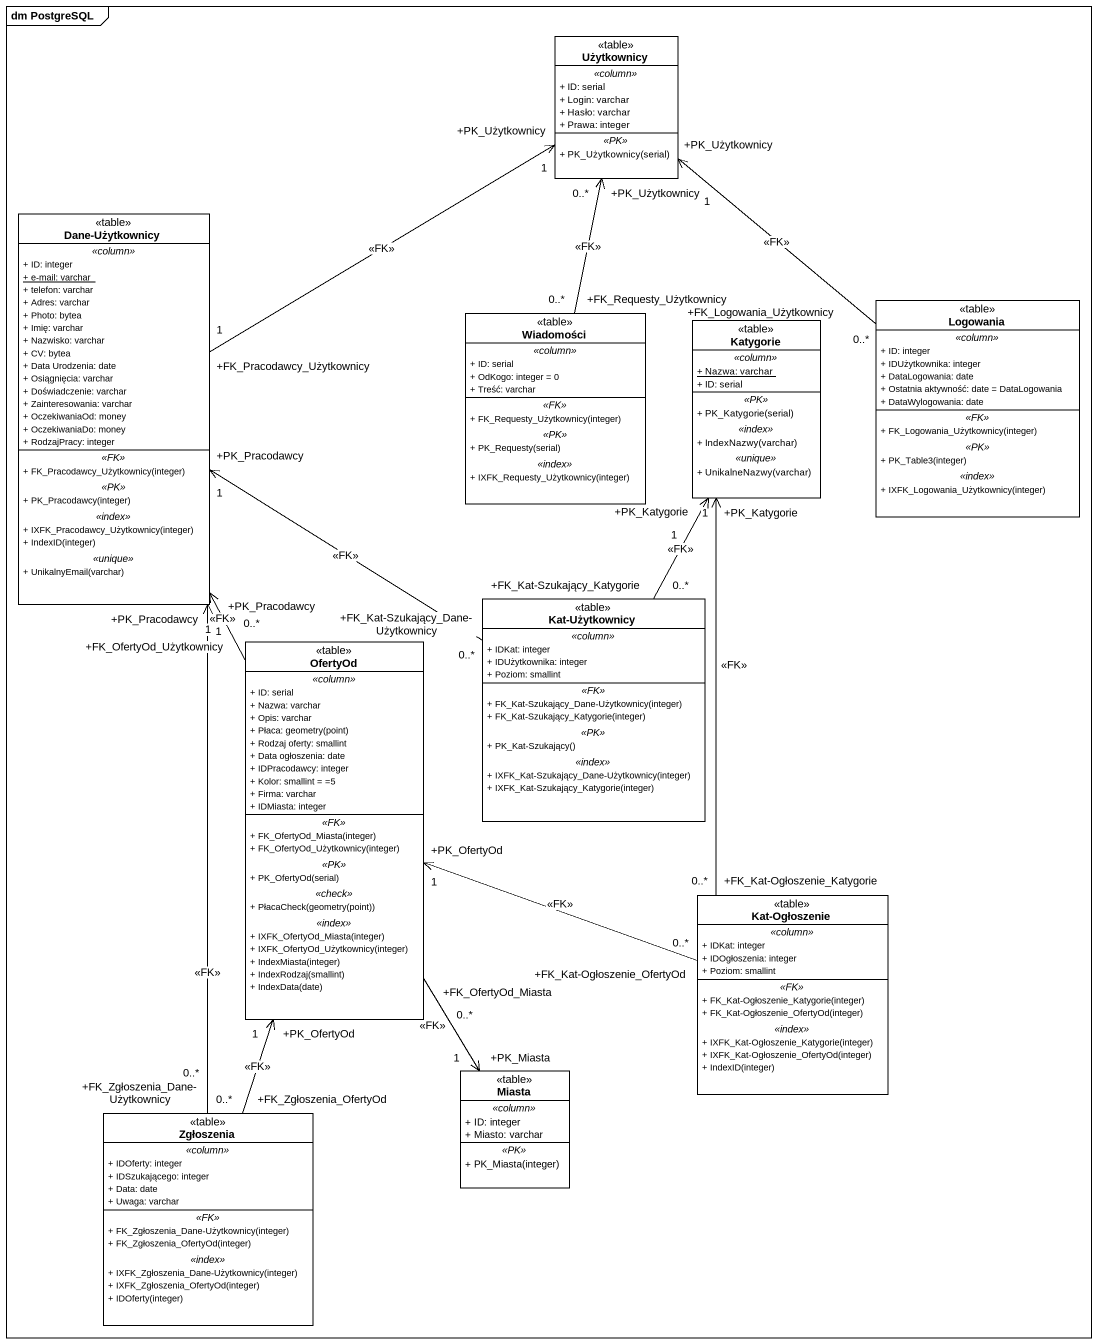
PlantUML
@startuml
mainframe dm PostgreSQL
hide circle
hide empty members
skinparam classAttributeIconSize 0
class Użytkownicy <<table>> {
  .. <<column>> ..
  + ID: serial
  + Login: varchar
  + Hasło: varchar
  + Prawa: integer
  .. <<PK>> ..
  + PK_Użytkownicy(serial)
}
class "Dane-Użytkownicy" as Dane_Użytkownicy <<table>> {
  .. <<column>> ..
  + ID: integer
  {static} + e-mail: varchar
  + telefon: varchar
  + Adres: varchar
  + Photo: bytea
  + Imię: varchar
  + Nazwisko: varchar
  + CV: bytea
  + Data Urodzenia: date
  + Osiągnięcia: varchar
  + Doświadczenie: varchar
  + Zainteresowania: varchar
  + OczekiwaniaOd: money
  + OczekiwaniaDo: money
  + RodzajPracy: integer
  .. <<FK>> ..
  + FK_Pracodawcy_Użytkownicy(integer)
  .. <<PK>> ..
  + PK_Pracodawcy(integer)
  .. <<index>> ..
  + IXFK_Pracodawcy_Użytkownicy(integer)
  + IndexID(integer)
  .. <<unique>> ..
  + UnikalnyEmail(varchar)
}
class Logowania <<table>> {
  .. <<column>> ..
  + ID: integer
  + IDUżytkownika: integer
  + DataLogowania: date
  + Ostatnia aktywność: date = DataLogowania
  + DataWylogowania: date
  .. <<FK>> ..
  + FK_Logowania_Użytkownicy(integer)
  .. <<PK>> ..
  + PK_Table3(integer)
  .. <<index>> ..
  + IXFK_Logowania_Użytkownicy(integer)
}
class Wiadomości <<table>> {
  .. <<column>> ..
  + ID: serial
  + OdKogo: integer = 0
  + Treść: varchar
  .. <<FK>> ..
  + FK_Requesty_Użytkownicy(integer)
  .. <<PK>> ..
  + PK_Requesty(serial)
  .. <<index>> ..
  + IXFK_Requesty_Użytkownicy(integer)
}
class Katygorie <<table>> {
  .. <<column>> ..
  {static} + Nazwa: varchar
  + ID: serial
  .. <<PK>> ..
  + PK_Katygorie(serial)
  .. <<index>> ..
  + IndexNazwy(varchar)
  .. <<unique>> ..
  + UnikalneNazwy(varchar)
}
class "Kat-Użytkownicy" as Kat_Użytkownicy <<table>> {
  .. <<column>> ..
  + IDKat: integer
  + IDUżytkownika: integer
  + Poziom: smallint
  .. <<FK>> ..
  + FK_Kat-Szukający_Dane-Użytkownicy(integer)
  + FK_Kat-Szukający_Katygorie(integer)
  .. <<PK>> ..
  + PK_Kat-Szukający()
  .. <<index>> ..
  + IXFK_Kat-Szukający_Dane-Użytkownicy(integer)
  + IXFK_Kat-Szukający_Katygorie(integer)
}
class OfertyOd <<table>> {
  .. <<column>> ..
  + ID: serial
  + Nazwa: varchar
  + Opis: varchar
  {field} + Płaca: geometry(point)
  + Rodzaj oferty: smallint
  + Data ogłoszenia: date
  + IDPracodawcy: integer
  + Kolor: smallint = =5
  + Firma: varchar
  + IDMiasta: integer
  .. <<FK>> ..
  + FK_OfertyOd_Miasta(integer)
  + FK_OfertyOd_Użytkownicy(integer)
  .. <<PK>> ..
  + PK_OfertyOd(serial)
  .. <<check>> ..
  + PłacaCheck(geometry(point))
  .. <<index>> ..
  + IXFK_OfertyOd_Miasta(integer)
  + IXFK_OfertyOd_Użytkownicy(integer)
  + IndexMiasta(integer)
  + IndexRodzaj(smallint)
  + IndexData(date)
}
class "Kat-Ogłoszenie" as Kat_Ogłoszenie <<table>> {
  .. <<column>> ..
  + IDKat: integer
  + IDOgłoszenia: integer
  + Poziom: smallint
  .. <<FK>> ..
  + FK_Kat-Ogłoszenie_Katygorie(integer)
  + FK_Kat-Ogłoszenie_OfertyOd(integer)
  .. <<index>> ..
  + IXFK_Kat-Ogłoszenie_Katygorie(integer)
  + IXFK_Kat-Ogłoszenie_OfertyOd(integer)
  + IndexID(integer)
}
class Zgłoszenia <<table>> {
  .. <<column>> ..
  + IDOferty: integer
  + IDSzukającego: integer
  + Data: date
  + Uwaga: varchar
  .. <<FK>> ..
  + FK_Zgłoszenia_Dane-Użytkownicy(integer)
  + FK_Zgłoszenia_OfertyOd(integer)
  .. <<index>> ..
  + IXFK_Zgłoszenia_Dane-Użytkownicy(integer)
  + IXFK_Zgłoszenia_OfertyOd(integer)
  + IDOferty(integer)
}
class Miasta <<table>> {
  .. <<column>> ..
  + ID: integer
  + Miasto: varchar
  .. <<PK>> ..
  + PK_Miasta(integer)
}
Dane_Użytkownicy "+FK_Pracodawcy_Użytkownicy\n1" -up-> "+PK_Użytkownicy\n1" Użytkownicy : <<FK>>
Logowania "+FK_Logowania_Użytkownicy\n0..*" -up-> "+PK_Użytkownicy\n1" Użytkownicy : <<FK>>
Wiadomości "+FK_Requesty_Użytkownicy\n0..*" -up-> "+PK_Użytkownicy\n0..*" Użytkownicy : <<FK>>
Kat_Użytkownicy "+FK_Kat-Szukający_Dane-Użytkownicy\n0..*" -up-> "+PK_Pracodawcy\n1" Dane_Użytkownicy : <<FK>>
Kat_Użytkownicy "+FK_Kat-Szukający_Katygorie\n0..*" -up-> "+PK_Katygorie\n1" Katygorie : <<FK>>
OfertyOd "+FK_OfertyOd_Użytkownicy\n0..*" -up-> "+PK_Pracodawcy\n1" Dane_Użytkownicy : <<FK>>
OfertyOd "+FK_OfertyOd_Miasta\n0..*" --> "+PK_Miasta\n1" Miasta : <<FK>>
Kat_Ogłoszenie "+FK_Kat-Ogłoszenie_Katygorie\n0..*" -up-> "+PK_Katygorie\n1" Katygorie : <<FK>>
Kat_Ogłoszenie "+FK_Kat-Ogłoszenie_OfertyOd\n0..*" -left-> "+PK_OfertyOd\n1" OfertyOd : <<FK>>
Zgłoszenia "+FK_Zgłoszenia_Dane-Użytkownicy\n0..*" -up-> "+PK_Pracodawcy\n1" Dane_Użytkownicy : <<FK>>
Zgłoszenia "+FK_Zgłoszenia_OfertyOd\n0..*" -up-> "+PK_OfertyOd\n1" OfertyOd : <<FK>>
@enduml
